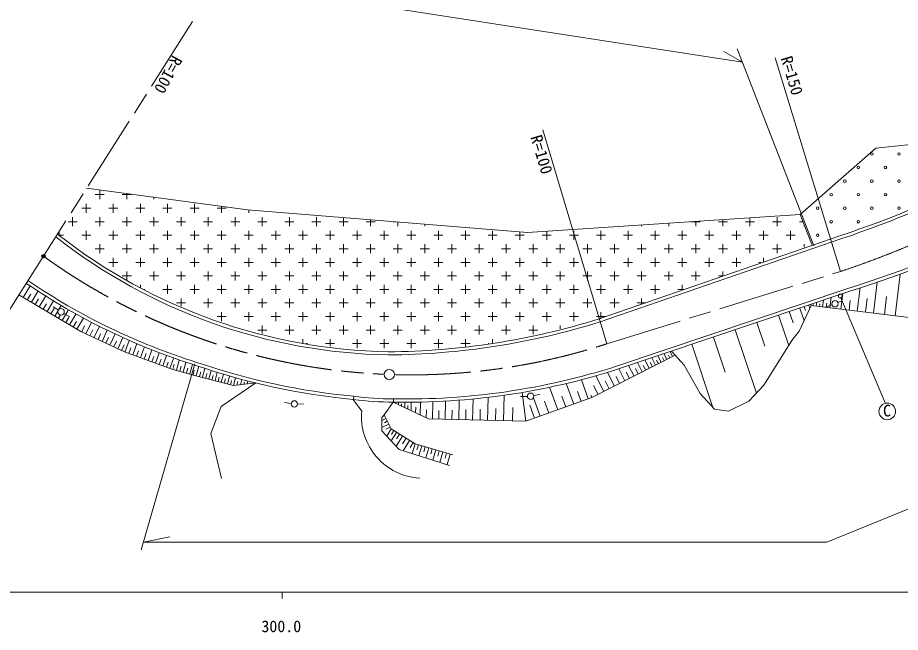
# Model space of a CAD drawing. Units: millimetres, scale not verified. Extents: x 40000 to 680000, y 20000 to 380000.
# Drawn here: x 326558 to 464786, y 198715 to 295017 of the extents above; entities that cross this region are included whole.
import ezdxf
from ezdxf.enums import TextEntityAlignment as Align

# ---------------------------------------------------------------- set-up
doc = ezdxf.new("R2010")
doc.units = ezdxf.units.MM
doc.header["$LTSCALE"] = 1000
doc.header["$PDMODE"] = 32
doc.header["$PDSIZE"] = 500
doc.linetypes.add('CHAIN', pattern=[18.5, 12, -1.5, 3.5, -1.5])
for name, color, linetype, lineweight in [('M-BGD', 7, 'Continuous', 13), ('M-BMK', 2, 'CHAIN', 13), ('M-BMK-SRVR', 3, 'Continuous', 13), ('M-STR-HTXT', 7, 'Continuous', 13), ('M-TTL-BAND', 7, 'Continuous', 13)]:
    doc.layers.add(name, color=color, linetype=linetype, lineweight=lineweight)
doc.layers.add('M-OTRS', color=6, linetype='Continuous')
doc.styles.add('ＭＳ ゴシック', font='')
doc.styles.get('ＭＳ ゴシック').set_extended_font_data('MS Gothic')

msp = doc.modelspace()

# ---------------------------------------------------------------- linework, layer by layer
at = {"layer": 'M-BGD'}
for p, q in [((460940, 274586), (479238, 276523)), ((449120, 264168), (460940, 274586)), ((337328, 268309), (362572, 264903)), ((338705, 267287), (340119, 267287)), ((339412, 267994), (339412, 266580)), ((342947, 267287), (344362, 267287)), ((343654, 267455), (343654, 266580)), ((347897, 266883), (347897, 266580)), ((337290, 265873), (337290, 264458)), ((341533, 265873), (341533, 264458)), ((345776, 265873), (345776, 264458)), ((350018, 265873), (350018, 264458)), ((354261, 265873), (354261, 264458)), ((358504, 265452), (358504, 264458)), ((336583, 265166), (337998, 265166)), ((340826, 265166), (342240, 265166)), ((345069, 265166), (346483, 265166)), ((349311, 265166), (350725, 265166)), ((353554, 265166), (354968, 265166)), ((357797, 265166), (359211, 265166)), ((362572, 264903), (406380, 261364)), ((362746, 264889), (362746, 264458)), ((406380, 261364), (449120, 264168)), ((449120, 264168), (450923, 259494)), ((450923, 259494), (449120, 264168)), ((334462, 263044), (335876, 263044)), ((335169, 263751), (335169, 262337)), ((338705, 263044), (340119, 263044)), ((339412, 263751), (339412, 262337)), ((342947, 263044), (344362, 263044)), ((343654, 263751), (343654, 262337)), ((347190, 263044), (348604, 263044)), ((347897, 263751), (347897, 262337)), ((351433, 263044), (352847, 263044)), ((352140, 263751), (352140, 262337)), ((355675, 263044), (357089, 263044)), ((356382, 263751), (356382, 262337)), ((359918, 263044), (361332, 263044)), ((360625, 263751), (360625, 262337)), ((364160, 263044), (365575, 263044)), ((364868, 263751), (364868, 262337)), ((368403, 263044), (369817, 263044)), ((369110, 263751), (369110, 262337)), ((372646, 263044), (374060, 263044)), ((373353, 263751), (373353, 262337)), ((376888, 263044), (378303, 263044)), ((377596, 263689), (377596, 262337)), ((381131, 263044), (382545, 263044)), ((381838, 263346), (381838, 262337)), ((385374, 263044), (385579, 263044)), ((386081, 263004), (386081, 262337)), ((390323, 262661), (390323, 262337)), ((428507, 262816), (428507, 262337)), ((432043, 263044), (433457, 263044)), ((432750, 263094), (432750, 262337)), ((436285, 263044), (437700, 263044)), ((436992, 263373), (436992, 262337)), ((440528, 263044), (441942, 263044)), ((441235, 263651), (441235, 262337)), ((444771, 263044), (446185, 263044)), ((445478, 263751), (445478, 262337)), ((449013, 263044), (449554, 263044)), ((333048, 261363), (333048, 260911)), ((337290, 261630), (337290, 260216)), ((341533, 261630), (341533, 260216)), ((345776, 261630), (345776, 260216)), ((350018, 261630), (350018, 260216)), ((354261, 261630), (354261, 260216)), ((358504, 261630), (358504, 260216)), ((362746, 261630), (362746, 260216)), ((366989, 261630), (366989, 260216)), ((371232, 261630), (371232, 260216)), ((375474, 261630), (375474, 260216)), ((379717, 261630), (379717, 260216)), ((383959, 261630), (383959, 260216)), ((388202, 261630), (388202, 260216)), ((392445, 261630), (392445, 260216)), ((396687, 261630), (396687, 260216)), ((400930, 261630), (400930, 260216)), ((405173, 261461), (405173, 260216)), ((409415, 261563), (409415, 260216)), ((413658, 261630), (413658, 260216)), ((417901, 261630), (417901, 260216)), ((422143, 261630), (422143, 260216)), ((424265, 262537), (424265, 262337)), ((426386, 261630), (426386, 260216)), ((430629, 261630), (430629, 260216)), ((434871, 261630), (434871, 260216)), ((439114, 261630), (439114, 260216)), ((443356, 261630), (443356, 260216)), ((447599, 261630), (447599, 260216)), ((449720, 262612), (449720, 262337)), ((333030, 260923), (333755, 260923)), ((336583, 260923), (337998, 260923)), ((340826, 260923), (342240, 260923)), ((345069, 260923), (346483, 260923)), ((349311, 260923), (350725, 260923)), ((353554, 260923), (354968, 260923)), ((357797, 260923), (359211, 260923)), ((362039, 260923), (363453, 260923)), ((366282, 260923), (367696, 260923)), ((370524, 260923), (371939, 260923)), ((374767, 260923), (376181, 260923)), ((379010, 260923), (380424, 260923)), ((383252, 260923), (384667, 260923)), ((387495, 260923), (388909, 260923)), ((391738, 260923), (393152, 260923)), ((395980, 260923), (397395, 260923)), ((400223, 260923), (401637, 260923)), ((404466, 260923), (405880, 260923)), ((408708, 260923), (410122, 260923)), ((412951, 260923), (414365, 260923)), ((417194, 260923), (418608, 260923)), ((417611, 247821), (453945, 260377)), ((417775, 247348), (454104, 259903)), ((421436, 260923), (422850, 260923)), ((425679, 260923), (427093, 260923)), ((429921, 260923), (431336, 260923)), ((434164, 260923), (435578, 260923)), ((438407, 260923), (439821, 260923)), ((442649, 260923), (444064, 260923)), ((446892, 260923), (448306, 260923)), ((338705, 258802), (340119, 258802)), ((339412, 259509), (339412, 258094)), ((342947, 258802), (344362, 258802)), ((343654, 259509), (343654, 258094)), ((347190, 258802), (348604, 258802)), ((347897, 259509), (347897, 258094)), ((351433, 258802), (352847, 258802)), ((352140, 259509), (352140, 258094)), ((355675, 258802), (357089, 258802)), ((356382, 259509), (356382, 258094)), ((359918, 258802), (361332, 258802)), ((360625, 259509), (360625, 258094)), ((364160, 258802), (365575, 258802)), ((364868, 259509), (364868, 258094)), ((368403, 258802), (369817, 258802)), ((369110, 259509), (369110, 258094)), ((372646, 258802), (374060, 258802)), ((373353, 259509), (373353, 258094)), ((376888, 258802), (378303, 258802)), ((377596, 259509), (377596, 258094)), ((381131, 258802), (382545, 258802)), ((381838, 259509), (381838, 258094)), ((385374, 258802), (386788, 258802)), ((386081, 259509), (386081, 258094)), ((389616, 258802), (391031, 258802)), ((390323, 259509), (390323, 258094)), ((393859, 258802), (395273, 258802)), ((394566, 259509), (394566, 258094)), ((398102, 258802), (399516, 258802)), ((398809, 259509), (398809, 258094)), ((402344, 258802), (403758, 258802)), ((403051, 259509), (403051, 258094)), ((406587, 258802), (408001, 258802)), ((407294, 259509), (407294, 258094)), ((410830, 258802), (412244, 258802)), ((411537, 259509), (411537, 258094)), ((415072, 258802), (416486, 258802)), ((415779, 259509), (415779, 258094)), ((419315, 258802), (420729, 258802)), ((420022, 259509), (420022, 258094)), ((423557, 258802), (424972, 258802)), ((424265, 259509), (424265, 258094)), ((427800, 258802), (429214, 258802)), ((428507, 259509), (428507, 258094)), ((432043, 258802), (433457, 258802)), ((432750, 259509), (432750, 258094)), ((436285, 258802), (437700, 258802)), ((436992, 259509), (436992, 258094)), ((440528, 258802), (441942, 258802)), ((441235, 259509), (441235, 258094)), ((444771, 258802), (446185, 258802)), ((445478, 259509), (445478, 258094)), ((449720, 259509), (449720, 259069)), ((341533, 257387), (341533, 255973)), ((345776, 257387), (345776, 255973)), ((350018, 257387), (350018, 255973)), ((354261, 257387), (354261, 255973)), ((358504, 257387), (358504, 255973)), ((362746, 257387), (362746, 255973)), ((366989, 257387), (366989, 255973)), ((371232, 257387), (371232, 255973)), ((375474, 257387), (375474, 255973)), ((379717, 257387), (379717, 255973)), ((383959, 257387), (383959, 255973)), ((388202, 257387), (388202, 255973)), ((392445, 257387), (392445, 255973)), ((396687, 257387), (396687, 255973)), ((400930, 257387), (400930, 255973)), ((405173, 257387), (405173, 255973)), ((409415, 257387), (409415, 255973)), ((413658, 257387), (413658, 255973)), ((417901, 257387), (417901, 255973)), ((422143, 257387), (422143, 255973)), ((426386, 257387), (426386, 255973)), ((430629, 257387), (430629, 255973)), ((434871, 257387), (434871, 255973)), ((439114, 257387), (439114, 255973)), ((443356, 257387), (443356, 256824)), ((340826, 256680), (342240, 256680)), ((345069, 256680), (346483, 256680)), ((349311, 256680), (350725, 256680)), ((353554, 256680), (354968, 256680)), ((357797, 256680), (359211, 256680)), ((362039, 256680), (363453, 256680)), ((366282, 256680), (367696, 256680)), ((370524, 256680), (371939, 256680)), ((374767, 256680), (376181, 256680)), ((379010, 256680), (380424, 256680)), ((383252, 256680), (384667, 256680)), ((387495, 256680), (388909, 256680)), ((391738, 256680), (393152, 256680)), ((395980, 256680), (397395, 256680)), ((400223, 256680), (401637, 256680)), ((404466, 256680), (405880, 256680)), ((408708, 256680), (410122, 256680)), ((412951, 256680), (414365, 256680)), ((417194, 256680), (418608, 256680)), ((421436, 256680), (422850, 256680)), ((425679, 256680), (427093, 256680)), ((429921, 256680), (431336, 256680)), ((434164, 256680), (435578, 256680)), ((438407, 256680), (439821, 256680)), ((442649, 256680), (442950, 256680)), ((342947, 254559), (344362, 254559)), ((343654, 255266), (343654, 253895)), ((347190, 254559), (348604, 254559)), ((347897, 255266), (347897, 253852)), ((351433, 254559), (352847, 254559)), ((352140, 255266), (352140, 253852)), ((355675, 254559), (357089, 254559)), ((356382, 255266), (356382, 253852)), ((359918, 254559), (361332, 254559)), ((360625, 255266), (360625, 253852)), ((364160, 254559), (365575, 254559)), ((364868, 255266), (364868, 253852)), ((368403, 254559), (369817, 254559)), ((369110, 255266), (369110, 253852)), ((372646, 254559), (374060, 254559)), ((373353, 255266), (373353, 253852)), ((376888, 254559), (378303, 254559)), ((377596, 255266), (377596, 253852)), ((381131, 254559), (382545, 254559)), ((381838, 255266), (381838, 253852)), ((385374, 254559), (386788, 254559)), ((386081, 255266), (386081, 253852)), ((389616, 254559), (391031, 254559)), ((390323, 255266), (390323, 253852)), ((393859, 254559), (395273, 254559)), ((394566, 255266), (394566, 253852)), ((398102, 254559), (399516, 254559)), ((398809, 255266), (398809, 253852)), ((402344, 254559), (403758, 254559)), ((403051, 255266), (403051, 253852)), ((406587, 254559), (408001, 254559)), ((407294, 255266), (407294, 253852)), ((410830, 254559), (412244, 254559)), ((411537, 255266), (411537, 253852)), ((415072, 254559), (416486, 254559)), ((415779, 255266), (415779, 253852)), ((419315, 254559), (420729, 254559)), ((420022, 255266), (420022, 253852)), ((423557, 254559), (424972, 254559)), ((424265, 255266), (424265, 253852)), ((427800, 254559), (429214, 254559)), ((428507, 255266), (428507, 253852)), ((432043, 254559), (433457, 254559)), ((432750, 255266), (432750, 253852)), ((436285, 254559), (436938, 254559)), ((436992, 255266), (436992, 254578)), ((463976, 248316), (464768, 254852)), ((327426, 251188), (328505, 253009)), ((345776, 253145), (345776, 252724)), ((350018, 253145), (350018, 251731)), ((354261, 253145), (354261, 251731)), ((358504, 253145), (358504, 251731)), ((362746, 253145), (362746, 251731)), ((366989, 253145), (366989, 251731)), ((371232, 253145), (371232, 251731)), ((375474, 253145), (375474, 251731)), ((379717, 253145), (379717, 251731)), ((383959, 253145), (383959, 251731)), ((388202, 253145), (388202, 251731)), ((392445, 253145), (392445, 251731)), ((396687, 253145), (396687, 251731)), ((400930, 253145), (400930, 251731)), ((405173, 253145), (405173, 251731)), ((409415, 253145), (409415, 251731)), ((413658, 253145), (413658, 251731)), ((417901, 253145), (417901, 251731)), ((422143, 253145), (422143, 251731)), ((426386, 253145), (426386, 251731)), ((430629, 253145), (430629, 252332)), ((460586, 248727), (461173, 253570)), ((336460, 245837), (326758, 251583)), ((326788, 251565), (327007, 251935)), ((328063, 250810), (328597, 251711)), ((328701, 250433), (329756, 252214)), ((346295, 252438), (346483, 252438)), ((349311, 252438), (350725, 252438)), ((353554, 252438), (354968, 252438)), ((357797, 252438), (359211, 252438)), ((362039, 252438), (363453, 252438)), ((366282, 252438), (367696, 252438)), ((370524, 252438), (371939, 252438)), ((374767, 252438), (376181, 252438)), ((379010, 252438), (380424, 252438)), ((383252, 252438), (384667, 252438)), ((387495, 252438), (388909, 252438)), ((391738, 252438), (393152, 252438)), ((395980, 252438), (397395, 252438)), ((400223, 252438), (401637, 252438)), ((404466, 252438), (405880, 252438)), ((408708, 252438), (410122, 252438)), ((412951, 252438), (414365, 252438)), ((417194, 252438), (418608, 252438)), ((420329, 240403), (456558, 252590)), ((420488, 239929), (456717, 252116)), ((421436, 252438), (422850, 252438)), ((425679, 252438), (427093, 252438)), ((429921, 252438), (430927, 252438)), ((455473, 249347), (455770, 251796)), ((458030, 249037), (458472, 252689)), ((329325, 250063), (329846, 250944)), ((329948, 249694), (330980, 251437)), ((330558, 249333), (331069, 250194)), ((331168, 248971), (332178, 250676)), ((351433, 250316), (352847, 250316)), ((352140, 251023), (352140, 249821)), ((355675, 250316), (357089, 250316)), ((356382, 251023), (356382, 249609)), ((359918, 250316), (361332, 250316)), ((360625, 251023), (360625, 249609)), ((364160, 250316), (365575, 250316)), ((364868, 251023), (364868, 249609)), ((368403, 250316), (369817, 250316)), ((369110, 251023), (369110, 249609)), ((372646, 250316), (374060, 250316)), ((373353, 251023), (373353, 249609)), ((376888, 250316), (378303, 250316)), ((377596, 251023), (377596, 249609)), ((381131, 250316), (382545, 250316)), ((381838, 251023), (381838, 249609)), ((385374, 250316), (386788, 250316)), ((386081, 251023), (386081, 249609)), ((389616, 250316), (391031, 250316)), ((390323, 251023), (390323, 249609)), ((393859, 250316), (395273, 250316)), ((394566, 251023), (394566, 249609)), ((398102, 250316), (399516, 250316)), ((398809, 251023), (398809, 249609)), ((402344, 250316), (403758, 250316)), ((403051, 251023), (403051, 249609)), ((406587, 250316), (408001, 250316)), ((407294, 251023), (407294, 249609)), ((410830, 250316), (412244, 250316)), ((411537, 251023), (411537, 249609)), ((415072, 250316), (416486, 250316)), ((415779, 251023), (415779, 249609)), ((419315, 250316), (420729, 250316)), ((420022, 251023), (420022, 249609)), ((423557, 250316), (424915, 250316)), ((424265, 251023), (424265, 250087)), ((451626, 249813), (451700, 250421)), ((452619, 249693), (452750, 250776)), ((453189, 249624), (453271, 250302)), ((453759, 249555), (453956, 251183)), ((455017, 250400), (455604, 250628)), ((456751, 249192), (456937, 250720)), ((459308, 248882), (459565, 251006)), ((462281, 248522), (462623, 251341)), ((331765, 248618), (332264, 249461)), ((332937, 249194), (332140, 249702)), ((332361, 248265), (333349, 249932)), ((333528, 247573), (334494, 249204)), ((358504, 248902), (358504, 247488)), ((362746, 248902), (362746, 247488)), ((366989, 248902), (366989, 247488)), ((371232, 248902), (371232, 247488)), ((375474, 248902), (375474, 247488)), ((379717, 248902), (379717, 247488)), ((383959, 248902), (383959, 247488)), ((388202, 248902), (388202, 247488)), ((392445, 248902), (392445, 247488)), ((396687, 248902), (396687, 247488)), ((400930, 248902), (400930, 247488)), ((405173, 248902), (405173, 247488)), ((409415, 248902), (409415, 247488)), ((413658, 248902), (413658, 247488)), ((417901, 248902), (417901, 247841)), ((447386, 248961), (447981, 247188)), ((450823, 249911), (448953, 245904)), ((449053, 249520), (449717, 247541)), ((449746, 249752), (449956, 249127)), ((450439, 249985), (450614, 249462)), ((450823, 249911), (450744, 250101)), ((468453, 247774), (450823, 249911)), ((451130, 249873), (451152, 250058)), ((452122, 249753), (452174, 250176)), ((454073, 250009), (453226, 249699)), ((332945, 247919), (333252, 248437)), ((333793, 248677), (334711, 248149)), ((334099, 247235), (334588, 248060)), ((334670, 246897), (335667, 248581)), ((335849, 246199), (336888, 247953)), ((357797, 248195), (359211, 248195)), ((362039, 248195), (363453, 248195)), ((366282, 248195), (367696, 248195)), ((370524, 248195), (371939, 248195)), ((374767, 248195), (376181, 248195)), ((379010, 248195), (380424, 248195)), ((383252, 248195), (384667, 248195)), ((387495, 248195), (388909, 248195)), ((391738, 248195), (393152, 248195)), ((395980, 248195), (397395, 248195)), ((400223, 248195), (401637, 248195)), ((404466, 248195), (405880, 248195)), ((408708, 248195), (410122, 248195)), ((412951, 248195), (414365, 248195)), ((417194, 248195), (418608, 248195)), ((445719, 248401), (447317, 243638)), ((335259, 246548), (335769, 247408)), ((336601, 245771), (337039, 246711)), ((337250, 245469), (338113, 247323)), ((337881, 245175), (338307, 246090)), ((338513, 244881), (339353, 246685)), ((339775, 244293), (340592, 246047)), ((364160, 246074), (365575, 246074)), ((364868, 246781), (364868, 245538)), ((368403, 246074), (369817, 246074)), ((369110, 246781), (369110, 245367)), ((372646, 246074), (374060, 246074)), ((373353, 246781), (373353, 245367)), ((376888, 246074), (378303, 246074)), ((377596, 246781), (377596, 245367)), ((381131, 246074), (382545, 246074)), ((381838, 246781), (381838, 245367)), ((385374, 246074), (386788, 246074)), ((386081, 246781), (386081, 245367)), ((389616, 246074), (391031, 246074)), ((390323, 246781), (390323, 245367)), ((393859, 246074), (395273, 246074)), ((394566, 246781), (394566, 245367)), ((398102, 246074), (399516, 246074)), ((398809, 246781), (398809, 245367)), ((402344, 246074), (403758, 246074)), ((403051, 246781), (403051, 245367)), ((406587, 246074), (408001, 246074)), ((407294, 246781), (407294, 245367)), ((411537, 246781), (411537, 246268)), ((438919, 246120), (442249, 236195)), ((442319, 247261), (443560, 243560)), ((343272, 242665), (336460, 245837)), ((339144, 244587), (339558, 245477)), ((340389, 244007), (340796, 244882)), ((341003, 243721), (341818, 245471)), ((342228, 243151), (343043, 244901)), ((435519, 244979), (437359, 239497)), ((448953, 245904), (447818, 244435)), ((341615, 243436), (342023, 244311)), ((342840, 242866), (343248, 243741)), ((343352, 242636), (344011, 244450)), ((343968, 242412), (344291, 243303)), ((344583, 242189), (345222, 243947)), ((345783, 241753), (346406, 243467)), ((371232, 244659), (371232, 243998)), ((371667, 243952), (371939, 243952)), ((374767, 243952), (376181, 243952)), ((375474, 244659), (375474, 243555)), ((379010, 243952), (380424, 243952)), ((379717, 244659), (379717, 243245)), ((383252, 243952), (384667, 243952)), ((383959, 244659), (383959, 243245)), ((387495, 243952), (388909, 243952)), ((388202, 244659), (388202, 243245)), ((391738, 243952), (393152, 243952)), ((392445, 244659), (392445, 243245)), ((395980, 243952), (397395, 243952)), ((396687, 244659), (396687, 243437)), ((400223, 243952), (400366, 243952)), ((400930, 244659), (400930, 244031)), ((432119, 243839), (435444, 233929)), ((447818, 244435), (443410, 237423)), ((350718, 239960), (343272, 242665)), ((345183, 241971), (345499, 242839)), ((346383, 241535), (346691, 242381)), ((346983, 241317), (347590, 242987)), ((347568, 241104), (347867, 241929)), ((348152, 240892), (348743, 242519)), ((349291, 240479), (349866, 242063)), ((429521, 242150), (416497, 235486)), ((427336, 241032), (426812, 242056)), ((428227, 241488), (427771, 242379)), ((428672, 241715), (428457, 242135)), ((429117, 241943), (428726, 242706)), ((430922, 240561), (428964, 242780)), ((348722, 240685), (349013, 241488)), ((349845, 240277), (350129, 241059)), ((350400, 240076), (350960, 241619)), ((350870, 239920), (351081, 240711)), ((351416, 239774), (351832, 241335)), ((352481, 239490), (352887, 241012)), ((353519, 239214), (353914, 240696)), ((423089, 238859), (422240, 240518)), ((424356, 239507), (423604, 240977)), ((424912, 239792), (424530, 240538)), ((425468, 240076), (424802, 241380)), ((425957, 240326), (425622, 240982)), ((426446, 240576), (425854, 241734)), ((426891, 240804), (426597, 241379)), ((427781, 241260), (427527, 241757)), ((433460, 236154), (430922, 240561)), ((354057, 238992), (350718, 239960)), ((351949, 239632), (352154, 240403)), ((353000, 239352), (353200, 240103)), ((354026, 239079), (354221, 239811)), ((354533, 238944), (354914, 240374)), ((355030, 238811), (355221, 239529)), ((355528, 238679), (355893, 240049)), ((356015, 238549), (356202, 239252)), ((356503, 238419), (356855, 239740)), ((357469, 238162), (357810, 239442)), ((358435, 237904), (358768, 239153)), ((420005, 237281), (418903, 239436)), ((421647, 238121), (420688, 239996)), ((422368, 238490), (421873, 239457)), ((423722, 239183), (423287, 240033)), ((360368, 237389), (354057, 238992)), ((356986, 238290), (357170, 238980)), ((357952, 238033), (358132, 238709)), ((363838, 237784), (358414, 234083)), ((358918, 237775), (359095, 238438)), ((359402, 237647), (359728, 238874)), ((359885, 237518), (360057, 238167)), ((360368, 237389), (360691, 238603)), ((363838, 237784), (360368, 237389)), ((360901, 237450), (361045, 237990)), ((361435, 237511), (361656, 238341)), ((361969, 237571), (362059, 237909)), ((362502, 237632), (362628, 238103)), ((363036, 237693), (363072, 237827)), ((415923, 235280), (414845, 238293)), ((418364, 236441), (417102, 238908)), ((419185, 236861), (418548, 238105)), ((420826, 237701), (420263, 238802)), ((411124, 233562), (409852, 237116)), ((413637, 234462), (412476, 237704)), ((414780, 234871), (414215, 236448)), ((417444, 235970), (416730, 237365)), ((443410, 237423), (441073, 234952)), ((379108, 235200), (380436, 233349)), ((379134, 235198), (379192, 235695)), ((385400, 234794), (385395, 235294)), ((395649, 232032), (395723, 235093)), ((397805, 231980), (397884, 235281)), ((400129, 231924), (400216, 235532)), ((402636, 231864), (402733, 235862)), ((406385, 235685), (405299, 235645)), ((406146, 231780), (405543, 236298)), ((416497, 235486), (406146, 231780)), ((408364, 232574), (407327, 235469)), ((407376, 235796), (408338, 235978)), ((412381, 234012), (411767, 235726)), ((416523, 235499), (416321, 235895)), ((435664, 233683), (433460, 236154)), ((358414, 234083), (356795, 229843)), ((369394, 234578), (368336, 234743)), ((370388, 234492), (371341, 234476)), ((385344, 234785), (383942, 232781)), ((390887, 232147), (385344, 234785)), ((386184, 234385), (386194, 234782)), ((386679, 234150), (386687, 234493)), ((387173, 233914), (387194, 234775)), ((387667, 233679), (387681, 234261)), ((388162, 233444), (388194, 234778)), ((388883, 233101), (388904, 233976)), ((389604, 232757), (389653, 234798)), ((391508, 232132), (391573, 234855)), ((393494, 232084), (393563, 234949)), ((396727, 232006), (396766, 233606)), ((398967, 231952), (399009, 233678)), ((401383, 231894), (401428, 233782)), ((404035, 231830), (404087, 233953)), ((407488, 232260), (406754, 234312)), ((409744, 233068), (409070, 234951)), ((437867, 233349), (435664, 233683)), ((441073, 234952), (437867, 233349)), ((383942, 232781), (383574, 232381)), ((383574, 232381), (383608, 230277)), ((384221, 232222), (383582, 231903)), ((383997, 232669), (383851, 232596)), ((383942, 232781), (385043, 230577)), ((390552, 232308), (390583, 233584)), ((392501, 232108), (392534, 233496)), ((394572, 232058), (394607, 233537)), ((384668, 231328), (383599, 230793)), ((384445, 231775), (384018, 231562)), ((384892, 230881), (384262, 230566)), ((406146, 231780), (390887, 232147)), ((356795, 229843), (358465, 222831)), ((383608, 230277), (386312, 227372)), ((385043, 230577), (384354, 229475)), ((385043, 230577), (388783, 228240)), ((385891, 230047), (385060, 228717)), ((385467, 230312), (385087, 229704)), ((386823, 229465), (385835, 227885)), ((386357, 229756), (385902, 229029)), ((387376, 229120), (386836, 228255)), ((387929, 228774), (386930, 227176)), ((388489, 228424), (388034, 227697)), ((388783, 228240), (388347, 226725)), ((388783, 228240), (394693, 226537)), ((389313, 228087), (389093, 227323)), ((386312, 227372), (394193, 224868)), ((389844, 227935), (389399, 226391)), ((390384, 227779), (390159, 227000)), ((390924, 227623), (390471, 226050)), ((391474, 227465), (391246, 226671)), ((392025, 227306), (391563, 225703)), ((392586, 227144), (392353, 226335)), ((393147, 226983), (392676, 225350)), ((393719, 226818), (393481, 225994)), ((394290, 226653), (393811, 224989))]:
    msp.add_line(p, q, dxfattribs=at)
for centre, radius in [((460327, 273651), 200), ((464570, 273651), 200), ((458206, 271530), 200), ((462448, 271530), 200), ((456084, 269408), 200), ((460327, 269408), 200), ((464570, 269408), 200), ((453963, 267287), 200), ((458206, 267287), 200), ((462448, 267287), 200), ((451842, 265166), 200), ((456084, 265166), 200), ((460327, 265166), 200), ((464570, 265166), 200), ((453963, 263044), 200), ((458206, 263044), 200), ((451842, 260923), 200), ((455376, 251401), 300), ((454545, 250188), 500), ((333359, 248926), 500), ((369888, 234501), 500), ((406885, 235703), 500)]:
    msp.add_circle(centre, radius, dxfattribs=at)
for centre, radius, start, end in [((404032, 414829), 162317, 287.90871, 296.86477), ((404032, 414829), 162817, 287.91049, 296.86615), ((410051, 403759), 158161, 287.10047, 297.31801), ((410061, 403738), 158638, 287.10411, 297.32042), ((386161, 329115), 86957, 231.93371, 268.96138), ((386161, 329115), 86457, 231.93371, 268.96138), ((384784, 336977), 101103, 235.76531, 252.54656), ((384784, 336977), 100603, 235.75618, 252.55016), ((383722, 356716), 114047, 270.43154, 287.2946), ((383722, 356716), 114547, 270.43154, 287.2946), ((389441, 342670), 107965, 251.09516, 264.52186), ((389441, 342670), 107465, 251.09178, 264.52739), ((387413, 343489), 108714, 268.93869, 287.7083), ((387413, 343489), 108214, 268.93515, 287.7083), ((385045, 278082), 43289, 262.152, 270.47012), ((385045, 278082), 42789, 262.13818, 270.47905), ((390088, 232534), 9687, 175.17719, 266.62379)]:
    msp.add_arc(centre, radius, start, end, dxfattribs=at)
at = {"layer": 'M-BMK'}
for p, q in [((353943, 294424), (330601, 257640)), ((330601, 257640), (313805, 231170)), ((418835, 243925), (455414, 255245))]:
    msp.add_line(p, q, dxfattribs=at)
for centre, radius, start, end in [((406134, 402186), 154984, 288.54003, 297.8818), ((388221, 337654), 98601, 234.24168, 267.52398), ((388221, 337654), 98601, 268.45355, 288.0885)]:
    msp.add_arc(centre, radius, start, end, dxfattribs=at)
at = {"layer": 'M-BMK-SRVR'}
msp.add_circle((384760, 239100), 800, dxfattribs=at)
at = {"layer": 'M-OTRS'}
msp.add_point((330601, 257640), dxfattribs=at)
at = {"layer": 'M-STR-HTXT'}
for p, q in [((440043, 288053), (294498, 310572)), ((440043, 288053), (437129, 289700)), ((451253, 259281), (439233, 290134)), ((455414, 255245), (445209, 288724)), ((418835, 243925), (408795, 277454)), ((455441, 251141), (462412, 234658)), ((354320, 240782), (345906, 211666)), ((507288, 234766), (453290, 212868)), ((346253, 212868), (350397, 213686)), ((453290, 212868), (346253, 212868))]:
    msp.add_line(p, q, dxfattribs=at)
msp.add_circle((462730, 233330), 1300, dxfattribs=at)
at = {"layer": 'M-TTL-BAND'}
for p, q in [((40000, 205000), (579000, 205000)), ((368000, 205000), (368000, 204000))]:
    msp.add_line(p, q, dxfattribs=at)

# ---------------------------------------------------------------- texts
at = {"layer": 'M-STR-HTXT', "style": 'ＭＳ ゴシック'}
for s, rotation, p in [('R=100', 241.535, (350142, 286079)), ('R=150', 286.626, (447815, 285943)), ('R=100', 286.626, (408619, 273584))]:
    msp.add_text(s, height=1833, rotation=rotation, dxfattribs=at).set_placement(p, align=Align.MIDDLE_CENTER)
msp.add_text('C', height=1833, dxfattribs=at).set_placement((462071, 231992), align=Align.BOTTOM_LEFT)
at = {"layer": 'M-TTL-BAND', "style": 'ＭＳ ゴシック'}
msp.add_text('300.0', height=1833, dxfattribs=at).set_placement((367844, 198195), align=Align.BOTTOM_CENTER)

doc.saveas('drawing.dxf')
